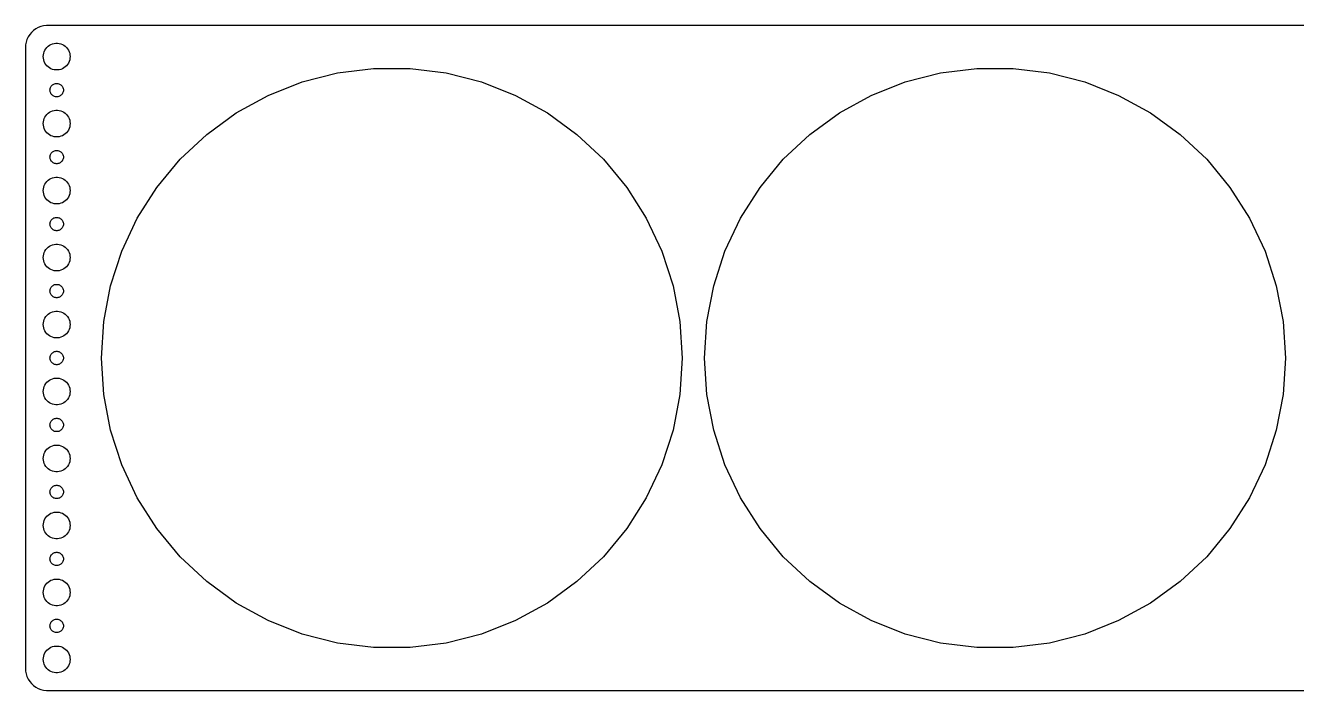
# Model space of a CAD drawing. Header units: metres. Extents: x -352 to 352, y -74 to 74.
# Drawn here: x -352 to -67.5, y -74.5 to 74.5 of the extents above; entities that cross this region are included whole.
import ezdxf

# ---------------------------------------------------------------- set-up
doc = ezdxf.new("R2010")
doc.units = ezdxf.units.M

msp = doc.modelspace()

# ---------------------------------------------------------------- linework, layer by layer
for p, q in [((-349.129, 74.0241), (-349.679, 73.7216)), ((-348.545, 74.2553), (-349.129, 74.0241)), ((-347.937, 74.4114), (-348.545, 74.2553)), ((-347.314, 74.4901), (-347.937, 74.4114)), ((347.314, 74.4901), (-347.314, 74.4901)), ((-351.649, 71.3406), (-351.843, 70.7434)), ((-351.382, 71.9088), (-351.649, 71.3406)), ((-351.045, 72.4389), (-351.382, 71.9088)), ((-350.645, 72.9227), (-351.045, 72.4389)), ((-350.187, 73.3526), (-350.645, 72.9227)), ((-349.679, 73.7216), (-350.187, 73.3526)), ((-351.961, 70.1267), (-352, 69.5)), ((-352, 69.5), (-352, -69.5)), ((-351.843, 70.7434), (-351.961, 70.1267)), ((-347.906, 68.2461), (-347.789, 68.6044)), ((-347.789, 68.6044), (-347.629, 68.9453)), ((-347.629, 68.9453), (-347.427, 69.2634)), ((-347.427, 69.2634), (-347.187, 69.5536)), ((-347.187, 69.5536), (-346.912, 69.8115)), ((-346.912, 69.8115), (-346.607, 70.033)), ((-346.607, 70.033), (-346.277, 70.2145)), ((-346.277, 70.2145), (-345.927, 70.3532)), ((-345.927, 70.3532), (-345.562, 70.4469)), ((-345.562, 70.4469), (-345.188, 70.4941)), ((-345.188, 70.4941), (-344.812, 70.4941)), ((-344.812, 70.4941), (-344.438, 70.4469)), ((-344.438, 70.4469), (-344.073, 70.3532)), ((-344.073, 70.3532), (-343.723, 70.2145)), ((-343.723, 70.2145), (-343.393, 70.033)), ((-343.393, 70.033), (-343.088, 69.8115)), ((-343.088, 69.8115), (-342.813, 69.5536)), ((-342.813, 69.5536), (-342.573, 69.2634)), ((-342.573, 69.2634), (-342.371, 68.9453)), ((-342.371, 68.9453), (-342.211, 68.6044)), ((-342.211, 68.6044), (-342.094, 68.2461)), ((-348, 67.5), (-347.976, 67.876)), ((-347.976, 67.124), (-348, 67.5)), ((-347.976, 67.876), (-347.906, 68.2461)), ((-347.906, 66.7539), (-347.976, 67.124)), ((-347.789, 66.3956), (-347.906, 66.7539)), ((-347.629, 66.0547), (-347.789, 66.3956)), ((-347.427, 65.7366), (-347.629, 66.0547)), ((-347.187, 65.4464), (-347.427, 65.7366)), ((-346.912, 65.1885), (-347.187, 65.4464)), ((-342.813, 65.4464), (-343.088, 65.1885)), ((-342.573, 65.7366), (-342.813, 65.4464)), ((-342.371, 66.0547), (-342.573, 65.7366)), ((-342.211, 66.3956), (-342.371, 66.0547)), ((-342.094, 66.7539), (-342.211, 66.3956)), ((-342.094, 68.2461), (-342.024, 67.876)), ((-342.024, 67.124), (-342.094, 66.7539)), ((-342.024, 67.876), (-342, 67.5)), ((-342, 67.5), (-342.024, 67.124)), ((-346.607, 64.967), (-346.912, 65.1885)), ((-346.277, 64.7855), (-346.607, 64.967)), ((-345.927, 64.6468), (-346.277, 64.7855)), ((-345.562, 64.5531), (-345.927, 64.6468)), ((-345.188, 64.5059), (-345.562, 64.5531)), ((-344.812, 64.5059), (-345.188, 64.5059)), ((-344.438, 64.5531), (-344.812, 64.5059)), ((-344.073, 64.6468), (-344.438, 64.5531)), ((-343.723, 64.7855), (-344.073, 64.6468)), ((-343.393, 64.967), (-343.723, 64.7855)), ((-343.088, 65.1885), (-343.393, 64.967)), ((-290.086, 61.8187), (-282.18, 63.8487)), ((-282.18, 63.8487), (-274.081, 64.8717)), ((-274.081, 64.8717), (-265.919, 64.8717)), ((-265.919, 64.8717), (-257.82, 63.8487)), ((-257.82, 63.8487), (-249.914, 61.8187)), ((-155.086, 61.8187), (-147.18, 63.8487)), ((-147.18, 63.8487), (-139.081, 64.8717)), ((-139.081, 64.8717), (-130.919, 64.8717)), ((-130.919, 64.8717), (-122.82, 63.8487)), ((-122.82, 63.8487), (-114.914, 61.8187)), ((-346.5, 60), (-346.488, 60.188)), ((-346.488, 59.812), (-346.5, 60)), ((-346.488, 60.188), (-346.453, 60.373)), ((-346.453, 59.627), (-346.488, 59.812)), ((-346.453, 60.373), (-346.395, 60.5522)), ((-346.395, 60.5522), (-346.314, 60.7226)), ((-346.314, 60.7226), (-346.214, 60.8817)), ((-346.214, 60.8817), (-346.093, 61.0268)), ((-346.093, 61.0268), (-345.956, 61.1558)), ((-345.956, 61.1558), (-345.804, 61.2665)), ((-345.804, 61.2665), (-345.639, 61.3572)), ((-345.639, 61.3572), (-345.464, 61.4266)), ((-345.464, 61.4266), (-345.281, 61.4734)), ((-345.281, 61.4734), (-345.094, 61.497)), ((-345.094, 61.497), (-344.906, 61.497)), ((-344.906, 61.497), (-344.719, 61.4734)), ((-344.719, 61.4734), (-344.536, 61.4266)), ((-344.536, 61.4266), (-344.361, 61.3572)), ((-344.361, 61.3572), (-344.196, 61.2665)), ((-344.196, 61.2665), (-344.044, 61.1558)), ((-344.044, 61.1558), (-343.907, 61.0268)), ((-343.907, 61.0268), (-343.786, 60.8817)), ((-343.786, 60.8817), (-343.686, 60.7226)), ((-343.686, 60.7226), (-343.605, 60.5522)), ((-343.605, 60.5522), (-343.547, 60.373)), ((-343.547, 60.373), (-343.512, 60.188)), ((-343.512, 59.812), (-343.547, 59.627)), ((-343.512, 60.188), (-343.5, 60)), ((-343.5, 60), (-343.512, 59.812)), ((-297.676, 58.8138), (-290.086, 61.8187)), ((-249.914, 61.8187), (-242.324, 58.8138)), ((-162.676, 58.8138), (-155.086, 61.8187)), ((-114.914, 61.8187), (-107.324, 58.8138)), ((-346.395, 59.4478), (-346.453, 59.627)), ((-346.314, 59.2774), (-346.395, 59.4478)), ((-346.214, 59.1183), (-346.314, 59.2774)), ((-346.093, 58.9732), (-346.214, 59.1183)), ((-345.956, 58.8442), (-346.093, 58.9732)), ((-345.804, 58.7335), (-345.956, 58.8442)), ((-345.639, 58.6428), (-345.804, 58.7335)), ((-345.464, 58.5734), (-345.639, 58.6428)), ((-345.281, 58.5266), (-345.464, 58.5734)), ((-345.094, 58.503), (-345.281, 58.5266)), ((-344.906, 58.503), (-345.094, 58.503)), ((-344.719, 58.5266), (-344.906, 58.503)), ((-344.536, 58.5734), (-344.719, 58.5266)), ((-344.361, 58.6428), (-344.536, 58.5734)), ((-344.196, 58.7335), (-344.361, 58.6428)), ((-344.044, 58.8442), (-344.196, 58.7335)), ((-343.907, 58.9732), (-344.044, 58.8442)), ((-343.786, 59.1183), (-343.907, 58.9732)), ((-343.686, 59.2774), (-343.786, 59.1183)), ((-343.605, 59.4478), (-343.686, 59.2774)), ((-343.547, 59.627), (-343.605, 59.4478)), ((-304.829, 54.8813), (-297.676, 58.8138)), ((-242.324, 58.8138), (-235.171, 54.8813)), ((-169.829, 54.8813), (-162.676, 58.8138)), ((-107.324, 58.8138), (-100.171, 54.8813)), ((-347.629, 53.9453), (-347.427, 54.2634)), ((-347.427, 54.2634), (-347.187, 54.5536)), ((-347.187, 54.5536), (-346.912, 54.8115)), ((-346.912, 54.8115), (-346.607, 55.033)), ((-346.607, 55.033), (-346.277, 55.2145)), ((-346.277, 55.2145), (-345.927, 55.3532)), ((-345.927, 55.3532), (-345.562, 55.4469)), ((-345.562, 55.4469), (-345.188, 55.4941)), ((-345.188, 55.4941), (-344.812, 55.4941)), ((-344.812, 55.4941), (-344.438, 55.4469)), ((-344.438, 55.4469), (-344.073, 55.3532)), ((-344.073, 55.3532), (-343.723, 55.2145)), ((-343.723, 55.2145), (-343.393, 55.033)), ((-343.393, 55.033), (-343.088, 54.8115)), ((-343.088, 54.8115), (-342.813, 54.5536)), ((-342.813, 54.5536), (-342.573, 54.2634)), ((-342.573, 54.2634), (-342.371, 53.9453)), ((-311.433, 50.0834), (-304.829, 54.8813)), ((-235.171, 54.8813), (-228.567, 50.0834)), ((-176.433, 50.0834), (-169.829, 54.8813)), ((-100.171, 54.8813), (-93.5674, 50.0834)), ((-348, 52.5), (-347.976, 52.876)), ((-347.976, 52.124), (-348, 52.5)), ((-347.976, 52.876), (-347.906, 53.2461)), ((-347.906, 51.7539), (-347.976, 52.124)), ((-347.906, 53.2461), (-347.789, 53.6044)), ((-347.789, 51.3956), (-347.906, 51.7539)), ((-347.789, 53.6044), (-347.629, 53.9453)), ((-347.629, 51.0547), (-347.789, 51.3956)), ((-342.371, 53.9453), (-342.211, 53.6044)), ((-342.211, 51.3956), (-342.371, 51.0547)), ((-342.211, 53.6044), (-342.094, 53.2461)), ((-342.094, 51.7539), (-342.211, 51.3956)), ((-342.094, 53.2461), (-342.024, 52.876)), ((-342.024, 52.124), (-342.094, 51.7539)), ((-342.024, 52.876), (-342, 52.5)), ((-342, 52.5), (-342.024, 52.124)), ((-347.427, 50.7366), (-347.629, 51.0547)), ((-347.187, 50.4464), (-347.427, 50.7366)), ((-346.912, 50.1885), (-347.187, 50.4464)), ((-346.607, 49.967), (-346.912, 50.1885)), ((-346.277, 49.7855), (-346.607, 49.967)), ((-345.927, 49.6468), (-346.277, 49.7855)), ((-345.562, 49.5531), (-345.927, 49.6468)), ((-345.188, 49.5059), (-345.562, 49.5531)), ((-344.812, 49.5059), (-345.188, 49.5059)), ((-344.438, 49.5531), (-344.812, 49.5059)), ((-344.073, 49.6468), (-344.438, 49.5531)), ((-343.723, 49.7855), (-344.073, 49.6468)), ((-343.393, 49.967), (-343.723, 49.7855)), ((-343.088, 50.1885), (-343.393, 49.967)), ((-342.813, 50.4464), (-343.088, 50.1885)), ((-342.573, 50.7366), (-342.813, 50.4464)), ((-342.371, 51.0547), (-342.573, 50.7366)), ((-317.383, 44.4956), (-311.433, 50.0834)), ((-228.567, 50.0834), (-222.617, 44.4956)), ((-182.383, 44.4956), (-176.433, 50.0834)), ((-93.5674, 50.0834), (-87.617, 44.4956)), ((-346.453, 45.373), (-346.395, 45.5522)), ((-346.395, 45.5522), (-346.314, 45.7226)), ((-346.314, 45.7226), (-346.214, 45.8817)), ((-346.214, 45.8817), (-346.093, 46.0268)), ((-346.093, 46.0268), (-345.956, 46.1558)), ((-345.956, 46.1558), (-345.804, 46.2665)), ((-345.804, 46.2665), (-345.639, 46.3572)), ((-345.639, 46.3572), (-345.464, 46.4266)), ((-345.464, 46.4266), (-345.281, 46.4734)), ((-345.281, 46.4734), (-345.094, 46.497)), ((-345.094, 46.497), (-344.906, 46.497)), ((-344.906, 46.497), (-344.719, 46.4734)), ((-344.719, 46.4734), (-344.536, 46.4266)), ((-344.536, 46.4266), (-344.361, 46.3572)), ((-344.361, 46.3572), (-344.196, 46.2665)), ((-344.196, 46.2665), (-344.044, 46.1558)), ((-344.044, 46.1558), (-343.907, 46.0268)), ((-343.907, 46.0268), (-343.786, 45.8817)), ((-343.786, 45.8817), (-343.686, 45.7226)), ((-343.686, 45.7226), (-343.605, 45.5522)), ((-343.605, 45.5522), (-343.547, 45.373)), ((-346.5, 45), (-346.488, 45.188)), ((-346.488, 44.812), (-346.5, 45)), ((-346.488, 45.188), (-346.453, 45.373)), ((-346.453, 44.627), (-346.488, 44.812)), ((-346.395, 44.4478), (-346.453, 44.627)), ((-346.314, 44.2774), (-346.395, 44.4478)), ((-346.214, 44.1183), (-346.314, 44.2774)), ((-346.093, 43.9732), (-346.214, 44.1183)), ((-345.956, 43.8442), (-346.093, 43.9732)), ((-345.804, 43.7335), (-345.956, 43.8442)), ((-345.639, 43.6428), (-345.804, 43.7335)), ((-345.464, 43.5734), (-345.639, 43.6428)), ((-345.281, 43.5266), (-345.464, 43.5734)), ((-345.094, 43.503), (-345.281, 43.5266)), ((-344.906, 43.503), (-345.094, 43.503)), ((-344.719, 43.5266), (-344.906, 43.503)), ((-344.536, 43.5734), (-344.719, 43.5266)), ((-344.361, 43.6428), (-344.536, 43.5734)), ((-344.196, 43.7335), (-344.361, 43.6428)), ((-344.044, 43.8442), (-344.196, 43.7335)), ((-343.907, 43.9732), (-344.044, 43.8442)), ((-343.786, 44.1183), (-343.907, 43.9732)), ((-343.686, 44.2774), (-343.786, 44.1183)), ((-343.605, 44.4478), (-343.686, 44.2774)), ((-343.547, 44.627), (-343.605, 44.4478)), ((-343.547, 45.373), (-343.512, 45.188)), ((-343.512, 44.812), (-343.547, 44.627)), ((-343.512, 45.188), (-343.5, 45)), ((-343.5, 45), (-343.512, 44.812)), ((-322.586, 38.206), (-317.383, 44.4956)), ((-222.617, 44.4956), (-217.414, 38.206)), ((-187.586, 38.206), (-182.383, 44.4956)), ((-87.617, 44.4956), (-82.4139, 38.206)), ((-346.912, 39.8115), (-346.607, 40.033)), ((-346.607, 40.033), (-346.277, 40.2145)), ((-346.277, 40.2145), (-345.927, 40.3532)), ((-345.927, 40.3532), (-345.562, 40.4469)), ((-345.562, 40.4469), (-345.188, 40.4941)), ((-345.188, 40.4941), (-344.812, 40.4941)), ((-344.812, 40.4941), (-344.438, 40.4469)), ((-344.438, 40.4469), (-344.073, 40.3532)), ((-344.073, 40.3532), (-343.723, 40.2145)), ((-343.723, 40.2145), (-343.393, 40.033)), ((-343.393, 40.033), (-343.088, 39.8115)), ((-348, 37.5), (-347.976, 37.876)), ((-347.976, 37.124), (-348, 37.5)), ((-347.976, 37.876), (-347.906, 38.2461)), ((-347.906, 36.7539), (-347.976, 37.124)), ((-347.906, 38.2461), (-347.789, 38.6044)), ((-347.789, 38.6044), (-347.629, 38.9453)), ((-347.629, 38.9453), (-347.427, 39.2634)), ((-347.427, 39.2634), (-347.187, 39.5536)), ((-347.187, 39.5536), (-346.912, 39.8115)), ((-343.088, 39.8115), (-342.813, 39.5536)), ((-342.813, 39.5536), (-342.573, 39.2634)), ((-342.573, 39.2634), (-342.371, 38.9453)), ((-342.371, 38.9453), (-342.211, 38.6044)), ((-342.211, 38.6044), (-342.094, 38.2461)), ((-342.094, 38.2461), (-342.024, 37.876)), ((-342.024, 37.124), (-342.094, 36.7539)), ((-342.024, 37.876), (-342, 37.5)), ((-342, 37.5), (-342.024, 37.124)), ((-326.96, 31.314), (-322.586, 38.206)), ((-217.414, 38.206), (-213.04, 31.314)), ((-191.96, 31.314), (-187.586, 38.206)), ((-82.4139, 38.206), (-78.0401, 31.314)), ((-347.789, 36.3956), (-347.906, 36.7539)), ((-347.629, 36.0547), (-347.789, 36.3956)), ((-347.427, 35.7366), (-347.629, 36.0547)), ((-347.187, 35.4464), (-347.427, 35.7366)), ((-346.912, 35.1885), (-347.187, 35.4464)), ((-346.607, 34.967), (-346.912, 35.1885)), ((-346.277, 34.7855), (-346.607, 34.967)), ((-345.927, 34.6468), (-346.277, 34.7855)), ((-345.562, 34.5531), (-345.927, 34.6468)), ((-345.188, 34.5059), (-345.562, 34.5531)), ((-344.812, 34.5059), (-345.188, 34.5059)), ((-344.438, 34.5531), (-344.812, 34.5059)), ((-344.073, 34.6468), (-344.438, 34.5531)), ((-343.723, 34.7855), (-344.073, 34.6468)), ((-343.393, 34.967), (-343.723, 34.7855)), ((-343.088, 35.1885), (-343.393, 34.967)), ((-342.813, 35.4464), (-343.088, 35.1885)), ((-342.573, 35.7366), (-342.813, 35.4464)), ((-342.371, 36.0547), (-342.573, 35.7366)), ((-342.211, 36.3956), (-342.371, 36.0547)), ((-342.094, 36.7539), (-342.211, 36.3956)), ((-345.804, 31.2665), (-345.639, 31.3572)), ((-345.639, 31.3572), (-345.464, 31.4266)), ((-345.464, 31.4266), (-345.281, 31.4734)), ((-345.281, 31.4734), (-345.094, 31.497)), ((-345.094, 31.497), (-344.906, 31.497)), ((-344.906, 31.497), (-344.719, 31.4734)), ((-344.719, 31.4734), (-344.536, 31.4266)), ((-344.536, 31.4266), (-344.361, 31.3572)), ((-344.361, 31.3572), (-344.196, 31.2665)), ((-330.435, 23.9281), (-326.96, 31.314)), ((-213.04, 31.314), (-209.565, 23.9281)), ((-195.435, 23.9281), (-191.96, 31.314)), ((-78.0401, 31.314), (-74.5645, 23.9281)), ((-346.5, 30), (-346.488, 30.188)), ((-346.488, 29.812), (-346.5, 30)), ((-346.488, 30.188), (-346.453, 30.373)), ((-346.453, 29.627), (-346.488, 29.812)), ((-346.453, 30.373), (-346.395, 30.5522)), ((-346.395, 29.4478), (-346.453, 29.627)), ((-346.395, 30.5522), (-346.314, 30.7226)), ((-346.314, 29.2774), (-346.395, 29.4478)), ((-346.314, 30.7226), (-346.214, 30.8817)), ((-346.214, 29.1183), (-346.314, 29.2774)), ((-346.214, 30.8817), (-346.093, 31.0268)), ((-346.093, 28.9732), (-346.214, 29.1183)), ((-346.093, 31.0268), (-345.956, 31.1558)), ((-345.956, 28.8442), (-346.093, 28.9732)), ((-345.956, 31.1558), (-345.804, 31.2665)), ((-345.804, 28.7335), (-345.956, 28.8442)), ((-345.639, 28.6427), (-345.804, 28.7335)), ((-345.464, 28.5734), (-345.639, 28.6427)), ((-345.281, 28.5266), (-345.464, 28.5734)), ((-345.094, 28.503), (-345.281, 28.5266)), ((-344.906, 28.503), (-345.094, 28.503)), ((-344.719, 28.5266), (-344.906, 28.503)), ((-344.536, 28.5734), (-344.719, 28.5266)), ((-344.361, 28.6427), (-344.536, 28.5734)), ((-344.196, 28.7335), (-344.361, 28.6427)), ((-344.196, 31.2665), (-344.044, 31.1558)), ((-344.044, 28.8442), (-344.196, 28.7335)), ((-344.044, 31.1558), (-343.907, 31.0268)), ((-343.907, 28.9732), (-344.044, 28.8442)), ((-343.907, 31.0268), (-343.786, 30.8817)), ((-343.786, 29.1183), (-343.907, 28.9732)), ((-343.786, 30.8817), (-343.686, 30.7226)), ((-343.686, 29.2774), (-343.786, 29.1183)), ((-343.686, 30.7226), (-343.605, 30.5522)), ((-343.605, 29.4478), (-343.686, 29.2774)), ((-343.605, 30.5522), (-343.547, 30.373)), ((-343.547, 29.627), (-343.605, 29.4478)), ((-343.547, 30.373), (-343.512, 30.188)), ((-343.512, 29.812), (-343.547, 29.627)), ((-343.512, 30.188), (-343.5, 30)), ((-343.5, 30), (-343.512, 29.812)), ((-348, 22.5), (-347.976, 22.876)), ((-347.976, 22.876), (-347.906, 23.2461)), ((-347.906, 23.2461), (-347.789, 23.6044)), ((-347.789, 23.6044), (-347.629, 23.9453)), ((-347.629, 23.9453), (-347.427, 24.2634)), ((-347.427, 24.2634), (-347.187, 24.5536)), ((-347.187, 24.5536), (-346.912, 24.8115)), ((-346.912, 24.8115), (-346.607, 25.033)), ((-346.607, 25.033), (-346.277, 25.2145)), ((-346.277, 25.2145), (-345.927, 25.3532)), ((-345.927, 25.3532), (-345.562, 25.4469)), ((-345.562, 25.4469), (-345.188, 25.4941)), ((-345.188, 25.4941), (-344.812, 25.4941)), ((-344.812, 25.4941), (-344.438, 25.4469)), ((-344.438, 25.4469), (-344.073, 25.3532)), ((-344.073, 25.3532), (-343.723, 25.2145)), ((-343.723, 25.2145), (-343.393, 25.033)), ((-343.393, 25.033), (-343.088, 24.8115)), ((-343.088, 24.8115), (-342.813, 24.5536)), ((-342.813, 24.5536), (-342.573, 24.2634)), ((-342.573, 24.2634), (-342.371, 23.9453)), ((-342.371, 23.9453), (-342.211, 23.6044)), ((-342.211, 23.6044), (-342.094, 23.2461)), ((-342.094, 23.2461), (-342.024, 22.876)), ((-342.024, 22.876), (-342, 22.5)), ((-332.958, 16.1648), (-330.435, 23.9281)), ((-209.565, 23.9281), (-207.042, 16.1648)), ((-197.958, 16.1648), (-195.435, 23.9281)), ((-74.5645, 23.9281), (-72.0421, 16.1648)), ((-347.976, 22.124), (-348, 22.5)), ((-347.906, 21.7539), (-347.976, 22.124)), ((-347.789, 21.3956), (-347.906, 21.7539)), ((-347.629, 21.0547), (-347.789, 21.3956)), ((-347.427, 20.7366), (-347.629, 21.0547)), ((-347.187, 20.4464), (-347.427, 20.7366)), ((-346.912, 20.1884), (-347.187, 20.4464)), ((-346.607, 19.967), (-346.912, 20.1884)), ((-346.277, 19.7855), (-346.607, 19.967)), ((-343.393, 19.967), (-343.723, 19.7855)), ((-343.088, 20.1884), (-343.393, 19.967)), ((-342.813, 20.4464), (-343.088, 20.1884)), ((-342.573, 20.7366), (-342.813, 20.4464)), ((-342.371, 21.0547), (-342.573, 20.7366)), ((-342.211, 21.3956), (-342.371, 21.0547)), ((-342.094, 21.7539), (-342.211, 21.3956)), ((-342.024, 22.124), (-342.094, 21.7539)), ((-342, 22.5), (-342.024, 22.124)), ((-345.927, 19.6468), (-346.277, 19.7855)), ((-345.562, 19.5531), (-345.927, 19.6468)), ((-345.188, 19.5059), (-345.562, 19.5531)), ((-344.812, 19.5059), (-345.188, 19.5059)), ((-344.438, 19.5531), (-344.812, 19.5059)), ((-344.073, 19.6468), (-344.438, 19.5531)), ((-343.723, 19.7855), (-344.073, 19.6468)), ((-346.5, 15), (-346.488, 15.188)), ((-346.488, 14.812), (-346.5, 15)), ((-346.488, 15.188), (-346.453, 15.373)), ((-346.453, 14.627), (-346.488, 14.812)), ((-346.453, 15.373), (-346.395, 15.5522)), ((-346.395, 14.4478), (-346.453, 14.627)), ((-346.395, 15.5522), (-346.314, 15.7226)), ((-346.314, 14.2774), (-346.395, 14.4478)), ((-346.314, 15.7226), (-346.214, 15.8817)), ((-346.214, 14.1183), (-346.314, 14.2774)), ((-346.214, 15.8817), (-346.093, 16.0268)), ((-346.093, 16.0268), (-345.956, 16.1558)), ((-345.956, 16.1558), (-345.804, 16.2665)), ((-345.804, 16.2665), (-345.639, 16.3572)), ((-345.639, 16.3572), (-345.464, 16.4266)), ((-345.464, 16.4266), (-345.281, 16.4734)), ((-345.281, 16.4734), (-345.094, 16.497)), ((-345.094, 16.497), (-344.906, 16.497)), ((-344.906, 16.497), (-344.719, 16.4734)), ((-344.719, 16.4734), (-344.536, 16.4266)), ((-344.536, 16.4266), (-344.361, 16.3572)), ((-344.361, 16.3572), (-344.196, 16.2665)), ((-344.196, 16.2665), (-344.044, 16.1558)), ((-344.044, 16.1558), (-343.907, 16.0268)), ((-343.907, 16.0268), (-343.786, 15.8817)), ((-343.786, 15.8817), (-343.686, 15.7226)), ((-343.686, 14.2774), (-343.786, 14.1183)), ((-343.686, 15.7226), (-343.605, 15.5522)), ((-343.605, 14.4478), (-343.686, 14.2774)), ((-343.605, 15.5522), (-343.547, 15.373)), ((-343.547, 14.627), (-343.605, 14.4478)), ((-343.547, 15.373), (-343.512, 15.188)), ((-343.512, 14.812), (-343.547, 14.627)), ((-343.512, 15.188), (-343.5, 15)), ((-343.5, 15), (-343.512, 14.812)), ((-334.487, 8.14665), (-332.958, 16.1648)), ((-207.042, 16.1648), (-205.513, 8.14665)), ((-199.487, 8.14665), (-197.958, 16.1648)), ((-72.0421, 16.1648), (-70.5125, 8.14665)), ((-346.093, 13.9732), (-346.214, 14.1183)), ((-345.956, 13.8442), (-346.093, 13.9732)), ((-345.804, 13.7335), (-345.956, 13.8442)), ((-345.639, 13.6427), (-345.804, 13.7335)), ((-345.464, 13.5734), (-345.639, 13.6427)), ((-345.281, 13.5266), (-345.464, 13.5734)), ((-345.094, 13.5029), (-345.281, 13.5266)), ((-344.906, 13.5029), (-345.094, 13.5029)), ((-344.719, 13.5266), (-344.906, 13.5029)), ((-344.536, 13.5734), (-344.719, 13.5266)), ((-344.361, 13.6427), (-344.536, 13.5734)), ((-344.196, 13.7335), (-344.361, 13.6427)), ((-344.044, 13.8442), (-344.196, 13.7335)), ((-343.907, 13.9732), (-344.044, 13.8442)), ((-343.786, 14.1183), (-343.907, 13.9732)), ((-347.906, 8.24606), (-347.789, 8.60437)), ((-347.789, 8.60437), (-347.629, 8.94525)), ((-347.629, 8.94525), (-347.427, 9.26335)), ((-347.427, 9.26335), (-347.187, 9.55363)), ((-347.187, 9.55363), (-346.912, 9.81154)), ((-346.912, 9.81154), (-346.607, 10.033)), ((-346.607, 10.033), (-346.277, 10.2145)), ((-346.277, 10.2145), (-345.927, 10.3532)), ((-345.927, 10.3532), (-345.562, 10.4469)), ((-345.562, 10.4469), (-345.188, 10.4941)), ((-345.188, 10.4941), (-344.812, 10.4941)), ((-344.812, 10.4941), (-344.438, 10.4469)), ((-344.438, 10.4469), (-344.073, 10.3532)), ((-344.073, 10.3532), (-343.723, 10.2145)), ((-343.723, 10.2145), (-343.393, 10.033)), ((-343.393, 10.033), (-343.088, 9.81154)), ((-343.088, 9.81154), (-342.813, 9.55363)), ((-342.813, 9.55363), (-342.573, 9.26335)), ((-342.573, 9.26335), (-342.371, 8.94525)), ((-342.371, 8.94525), (-342.211, 8.60437)), ((-342.211, 8.60437), (-342.094, 8.24606)), ((-348, 7.5), (-347.976, 7.87599)), ((-347.976, 7.12399), (-348, 7.5)), ((-347.976, 7.87599), (-347.906, 8.24606)), ((-347.906, 6.75392), (-347.976, 7.12399)), ((-347.789, 6.39561), (-347.906, 6.75392)), ((-347.629, 6.05473), (-347.789, 6.39561)), ((-347.427, 5.73663), (-347.629, 6.05473)), ((-347.187, 5.44635), (-347.427, 5.73663)), ((-342.573, 5.73663), (-342.813, 5.44635)), ((-342.371, 6.05473), (-342.573, 5.73663)), ((-342.211, 6.39561), (-342.371, 6.05473)), ((-342.094, 6.75392), (-342.211, 6.39561)), ((-342.094, 8.24606), (-342.024, 7.87599)), ((-342.024, 7.12399), (-342.094, 6.75392)), ((-342.024, 7.87599), (-342, 7.5)), ((-342, 7.5), (-342.024, 7.12399)), ((-335, 0), (-334.487, 8.14665)), ((-205.513, 8.14665), (-205, 0)), ((-200, 0), (-199.487, 8.14665)), ((-70.5125, 8.14665), (-70, 0)), ((-346.912, 5.18845), (-347.187, 5.44635)), ((-346.607, 4.96701), (-346.912, 5.18845)), ((-346.277, 4.78551), (-346.607, 4.96701)), ((-345.927, 4.64682), (-346.277, 4.78551)), ((-345.562, 4.55313), (-345.927, 4.64682)), ((-345.188, 4.50591), (-345.562, 4.55313)), ((-344.812, 4.50591), (-345.188, 4.50591)), ((-344.438, 4.55313), (-344.812, 4.50591)), ((-344.073, 4.64682), (-344.438, 4.55313)), ((-343.723, 4.78551), (-344.073, 4.64682)), ((-343.393, 4.96701), (-343.723, 4.78551)), ((-343.088, 5.18845), (-343.393, 4.96701)), ((-342.813, 5.44635), (-343.088, 5.18845)), ((-346.5, 0), (-346.488, 0.18799)), ((-346.488, -0.18799), (-346.5, 0)), ((-346.488, 0.18799), (-346.453, 0.37303)), ((-346.453, 0.37303), (-346.395, 0.55219)), ((-346.395, 0.55219), (-346.314, 0.72263)), ((-346.314, 0.72263), (-346.214, 0.88167)), ((-346.214, 0.88167), (-346.093, 1.02681)), ((-346.093, 1.02681), (-345.956, 1.15576)), ((-345.956, 1.15576), (-345.804, 1.26648)), ((-345.804, 1.26648), (-345.639, 1.35724)), ((-345.639, 1.35724), (-345.464, 1.42657)), ((-345.464, 1.42657), (-345.281, 1.47342)), ((-345.281, 1.47342), (-345.094, 1.49704)), ((-345.094, 1.49704), (-344.906, 1.49704)), ((-344.906, 1.49704), (-344.719, 1.47342)), ((-344.719, 1.47342), (-344.536, 1.42657)), ((-344.536, 1.42657), (-344.361, 1.35724)), ((-344.361, 1.35724), (-344.196, 1.26648)), ((-344.196, 1.26648), (-344.044, 1.15576)), ((-344.044, 1.15576), (-343.907, 1.02681)), ((-343.907, 1.02681), (-343.786, 0.88167)), ((-343.786, 0.88167), (-343.686, 0.72263)), ((-343.686, 0.72263), (-343.605, 0.55219)), ((-343.605, 0.55219), (-343.547, 0.37303)), ((-343.547, 0.37303), (-343.512, 0.18799)), ((-343.512, 0.18799), (-343.5, 0)), ((-343.5, 0), (-343.512, -0.18799)), ((-334.487, -8.14665), (-335, 0)), ((-205, 0), (-205.513, -8.14665)), ((-199.487, -8.14665), (-200, 0)), ((-70, 0), (-70.5125, -8.14665)), ((-346.453, -0.37303), (-346.488, -0.18799)), ((-346.395, -0.55219), (-346.453, -0.37303)), ((-346.314, -0.72263), (-346.395, -0.55219)), ((-346.214, -0.88167), (-346.314, -0.72263)), ((-346.093, -1.02681), (-346.214, -0.88167)), ((-345.956, -1.15576), (-346.093, -1.02681)), ((-345.804, -1.26648), (-345.956, -1.15576)), ((-345.639, -1.35724), (-345.804, -1.26648)), ((-345.464, -1.42657), (-345.639, -1.35724)), ((-345.281, -1.47342), (-345.464, -1.42657)), ((-345.094, -1.49704), (-345.281, -1.47342)), ((-344.906, -1.49704), (-345.094, -1.49704)), ((-344.719, -1.47342), (-344.906, -1.49704)), ((-344.536, -1.42657), (-344.719, -1.47342)), ((-344.361, -1.35724), (-344.536, -1.42657)), ((-344.196, -1.26648), (-344.361, -1.35724)), ((-344.044, -1.15576), (-344.196, -1.26648)), ((-343.907, -1.02681), (-344.044, -1.15576)), ((-343.786, -0.88167), (-343.907, -1.02681)), ((-343.686, -0.72263), (-343.786, -0.88167)), ((-343.605, -0.55219), (-343.686, -0.72263)), ((-343.547, -0.37303), (-343.605, -0.55219)), ((-343.512, -0.18799), (-343.547, -0.37303)), ((-347.427, -5.73663), (-347.187, -5.44635)), ((-347.187, -5.44635), (-346.912, -5.18845)), ((-346.912, -5.18845), (-346.607, -4.96701)), ((-346.607, -4.96701), (-346.277, -4.78551)), ((-346.277, -4.78551), (-345.927, -4.64682)), ((-345.927, -4.64682), (-345.562, -4.55313)), ((-345.562, -4.55313), (-345.188, -4.50591)), ((-345.188, -4.50591), (-344.812, -4.50591)), ((-344.812, -4.50591), (-344.438, -4.55313)), ((-344.438, -4.55313), (-344.073, -4.64682)), ((-344.073, -4.64682), (-343.723, -4.78551)), ((-343.723, -4.78551), (-343.393, -4.96701)), ((-343.393, -4.96701), (-343.088, -5.18845)), ((-343.088, -5.18845), (-342.813, -5.44635)), ((-342.813, -5.44635), (-342.573, -5.73663)), ((-348, -7.5), (-347.976, -7.12399)), ((-347.976, -7.87599), (-348, -7.5)), ((-347.976, -7.12399), (-347.906, -6.75392)), ((-347.906, -8.24606), (-347.976, -7.87599)), ((-347.906, -6.75392), (-347.789, -6.39561)), ((-347.789, -8.60437), (-347.906, -8.24606)), ((-347.789, -6.39561), (-347.629, -6.05473)), ((-347.629, -6.05473), (-347.427, -5.73663)), ((-342.573, -5.73663), (-342.371, -6.05473)), ((-342.371, -6.05473), (-342.211, -6.39561)), ((-342.211, -6.39561), (-342.094, -6.75392)), ((-342.094, -8.24606), (-342.211, -8.60437)), ((-342.094, -6.75392), (-342.024, -7.12399)), ((-342.024, -7.87599), (-342.094, -8.24606)), ((-342.024, -7.12399), (-342, -7.5)), ((-342, -7.5), (-342.024, -7.87599)), ((-332.958, -16.1648), (-334.487, -8.14665)), ((-205.513, -8.14665), (-207.042, -16.1648)), ((-197.958, -16.1648), (-199.487, -8.14665)), ((-70.5125, -8.14665), (-72.0421, -16.1648)), ((-347.629, -8.94525), (-347.789, -8.60437)), ((-347.427, -9.26335), (-347.629, -8.94525)), ((-347.187, -9.55363), (-347.427, -9.26335)), ((-346.912, -9.81154), (-347.187, -9.55363)), ((-346.607, -10.033), (-346.912, -9.81154)), ((-346.277, -10.2145), (-346.607, -10.033)), ((-345.927, -10.3532), (-346.277, -10.2145)), ((-345.562, -10.4469), (-345.927, -10.3532)), ((-345.188, -10.4941), (-345.562, -10.4469)), ((-344.812, -10.4941), (-345.188, -10.4941)), ((-344.438, -10.4469), (-344.812, -10.4941)), ((-344.073, -10.3532), (-344.438, -10.4469)), ((-343.723, -10.2145), (-344.073, -10.3532)), ((-343.393, -10.033), (-343.723, -10.2145)), ((-343.088, -9.81154), (-343.393, -10.033)), ((-342.813, -9.55363), (-343.088, -9.81154)), ((-342.573, -9.26335), (-342.813, -9.55363)), ((-342.371, -8.94525), (-342.573, -9.26335)), ((-342.211, -8.60437), (-342.371, -8.94525)), ((-346.314, -14.2774), (-346.214, -14.1183)), ((-346.214, -14.1183), (-346.093, -13.9732)), ((-346.093, -13.9732), (-345.956, -13.8442)), ((-345.956, -13.8442), (-345.804, -13.7335)), ((-345.804, -13.7335), (-345.639, -13.6427)), ((-345.639, -13.6427), (-345.464, -13.5734)), ((-345.464, -13.5734), (-345.281, -13.5266)), ((-345.281, -13.5266), (-345.094, -13.5029)), ((-345.094, -13.5029), (-344.906, -13.5029)), ((-344.906, -13.5029), (-344.719, -13.5266)), ((-344.719, -13.5266), (-344.536, -13.5734)), ((-344.536, -13.5734), (-344.361, -13.6427)), ((-344.361, -13.6427), (-344.196, -13.7335)), ((-344.196, -13.7335), (-344.044, -13.8442)), ((-344.044, -13.8442), (-343.907, -13.9732)), ((-343.907, -13.9732), (-343.786, -14.1183)), ((-343.786, -14.1183), (-343.686, -14.2774)), ((-346.5, -15), (-346.488, -14.812)), ((-346.488, -15.188), (-346.5, -15)), ((-346.488, -14.812), (-346.453, -14.627)), ((-346.453, -15.373), (-346.488, -15.188)), ((-346.453, -14.627), (-346.395, -14.4478)), ((-346.395, -15.5522), (-346.453, -15.373)), ((-346.395, -14.4478), (-346.314, -14.2774)), ((-346.314, -15.7226), (-346.395, -15.5522)), ((-346.214, -15.8817), (-346.314, -15.7226)), ((-346.093, -16.0268), (-346.214, -15.8817)), ((-345.956, -16.1558), (-346.093, -16.0268)), ((-345.804, -16.2665), (-345.956, -16.1558)), ((-345.639, -16.3572), (-345.804, -16.2665)), ((-345.464, -16.4266), (-345.639, -16.3572)), ((-345.281, -16.4734), (-345.464, -16.4266)), ((-345.094, -16.497), (-345.281, -16.4734)), ((-344.906, -16.497), (-345.094, -16.497)), ((-344.719, -16.4734), (-344.906, -16.497)), ((-344.536, -16.4266), (-344.719, -16.4734)), ((-344.361, -16.3572), (-344.536, -16.4266)), ((-344.196, -16.2665), (-344.361, -16.3572)), ((-344.044, -16.1558), (-344.196, -16.2665)), ((-343.907, -16.0268), (-344.044, -16.1558)), ((-343.786, -15.8817), (-343.907, -16.0268)), ((-343.686, -15.7226), (-343.786, -15.8817)), ((-343.686, -14.2774), (-343.605, -14.4478)), ((-343.605, -15.5522), (-343.686, -15.7226)), ((-343.605, -14.4478), (-343.547, -14.627)), ((-343.547, -15.373), (-343.605, -15.5522)), ((-343.547, -14.627), (-343.512, -14.812)), ((-343.512, -15.188), (-343.547, -15.373)), ((-343.512, -14.812), (-343.5, -15)), ((-343.5, -15), (-343.512, -15.188)), ((-330.435, -23.9281), (-332.958, -16.1648)), ((-207.042, -16.1648), (-209.565, -23.9281)), ((-195.435, -23.9281), (-197.958, -16.1648)), ((-72.0421, -16.1648), (-74.5645, -23.9281)), ((-346.607, -19.967), (-346.277, -19.7855)), ((-346.277, -19.7855), (-345.927, -19.6468)), ((-345.927, -19.6468), (-345.562, -19.5531)), ((-345.562, -19.5531), (-345.188, -19.5059)), ((-345.188, -19.5059), (-344.812, -19.5059)), ((-344.812, -19.5059), (-344.438, -19.5531)), ((-344.438, -19.5531), (-344.073, -19.6468)), ((-344.073, -19.6468), (-343.723, -19.7855)), ((-343.723, -19.7855), (-343.393, -19.967)), ((-348, -22.5), (-347.976, -22.124)), ((-347.976, -22.876), (-348, -22.5)), ((-347.976, -22.124), (-347.906, -21.7539)), ((-347.906, -21.7539), (-347.789, -21.3956)), ((-347.789, -21.3956), (-347.629, -21.0547)), ((-347.629, -21.0547), (-347.427, -20.7366)), ((-347.427, -20.7366), (-347.187, -20.4464)), ((-347.187, -20.4464), (-346.912, -20.1884)), ((-346.912, -20.1884), (-346.607, -19.967)), ((-343.393, -19.967), (-343.088, -20.1884)), ((-343.088, -20.1884), (-342.813, -20.4464)), ((-342.813, -20.4464), (-342.573, -20.7366)), ((-342.573, -20.7366), (-342.371, -21.0547)), ((-342.371, -21.0547), (-342.211, -21.3956)), ((-342.211, -21.3956), (-342.094, -21.7539)), ((-342.094, -21.7539), (-342.024, -22.124)), ((-342.024, -22.124), (-342, -22.5)), ((-342, -22.5), (-342.024, -22.876)), ((-347.906, -23.2461), (-347.976, -22.876)), ((-347.789, -23.6044), (-347.906, -23.2461)), ((-347.629, -23.9453), (-347.789, -23.6044)), ((-347.427, -24.2634), (-347.629, -23.9453)), ((-347.187, -24.5536), (-347.427, -24.2634)), ((-346.912, -24.8115), (-347.187, -24.5536)), ((-346.607, -25.033), (-346.912, -24.8115)), ((-346.277, -25.2145), (-346.607, -25.033)), ((-345.927, -25.3532), (-346.277, -25.2145)), ((-345.562, -25.4469), (-345.927, -25.3532)), ((-345.188, -25.4941), (-345.562, -25.4469)), ((-344.812, -25.4941), (-345.188, -25.4941)), ((-344.438, -25.4469), (-344.812, -25.4941)), ((-344.073, -25.3532), (-344.438, -25.4469)), ((-343.723, -25.2145), (-344.073, -25.3532)), ((-343.393, -25.033), (-343.723, -25.2145)), ((-343.088, -24.8115), (-343.393, -25.033)), ((-342.813, -24.5536), (-343.088, -24.8115)), ((-342.573, -24.2634), (-342.813, -24.5536)), ((-342.371, -23.9453), (-342.573, -24.2634)), ((-342.211, -23.6044), (-342.371, -23.9453)), ((-342.094, -23.2461), (-342.211, -23.6044)), ((-342.024, -22.876), (-342.094, -23.2461)), ((-326.96, -31.314), (-330.435, -23.9281)), ((-209.565, -23.9281), (-213.04, -31.314)), ((-191.96, -31.314), (-195.435, -23.9281)), ((-74.5645, -23.9281), (-78.0401, -31.314)), ((-346.5, -30), (-346.488, -29.812)), ((-346.488, -30.188), (-346.5, -30)), ((-346.488, -29.812), (-346.453, -29.627)), ((-346.453, -30.373), (-346.488, -30.188)), ((-346.453, -29.627), (-346.395, -29.4478)), ((-346.395, -30.5522), (-346.453, -30.373)), ((-346.395, -29.4478), (-346.314, -29.2774)), ((-346.314, -30.7226), (-346.395, -30.5522)), ((-346.314, -29.2774), (-346.214, -29.1183)), ((-346.214, -30.8817), (-346.314, -30.7226)), ((-346.214, -29.1183), (-346.093, -28.9732)), ((-346.093, -31.0268), (-346.214, -30.8817)), ((-346.093, -28.9732), (-345.956, -28.8442)), ((-345.956, -31.1558), (-346.093, -31.0268)), ((-345.956, -28.8442), (-345.804, -28.7335)), ((-345.804, -31.2665), (-345.956, -31.1558)), ((-345.804, -28.7335), (-345.639, -28.6427)), ((-345.639, -31.3572), (-345.804, -31.2665)), ((-345.639, -28.6427), (-345.464, -28.5734)), ((-345.464, -28.5734), (-345.281, -28.5266)), ((-345.281, -28.5266), (-345.094, -28.503)), ((-345.094, -28.503), (-344.906, -28.503)), ((-344.906, -28.503), (-344.719, -28.5266)), ((-344.719, -28.5266), (-344.536, -28.5734)), ((-344.536, -28.5734), (-344.361, -28.6427)), ((-344.361, -28.6427), (-344.196, -28.7335)), ((-344.196, -31.2665), (-344.361, -31.3572)), ((-344.196, -28.7335), (-344.044, -28.8442)), ((-344.044, -31.1558), (-344.196, -31.2665)), ((-344.044, -28.8442), (-343.907, -28.9732)), ((-343.907, -31.0268), (-344.044, -31.1558)), ((-343.907, -28.9732), (-343.786, -29.1183)), ((-343.786, -30.8817), (-343.907, -31.0268)), ((-343.786, -29.1183), (-343.686, -29.2774)), ((-343.686, -30.7226), (-343.786, -30.8817)), ((-343.686, -29.2774), (-343.605, -29.4478)), ((-343.605, -30.5522), (-343.686, -30.7226)), ((-343.605, -29.4478), (-343.547, -29.627)), ((-343.547, -30.373), (-343.605, -30.5522)), ((-343.547, -29.627), (-343.512, -29.812)), ((-343.512, -30.188), (-343.547, -30.373)), ((-343.512, -29.812), (-343.5, -30)), ((-343.5, -30), (-343.512, -30.188)), ((-345.464, -31.4266), (-345.639, -31.3572)), ((-345.281, -31.4734), (-345.464, -31.4266)), ((-345.094, -31.497), (-345.281, -31.4734)), ((-344.906, -31.497), (-345.094, -31.497)), ((-344.719, -31.4734), (-344.906, -31.497)), ((-344.536, -31.4266), (-344.719, -31.4734)), ((-344.361, -31.3572), (-344.536, -31.4266)), ((-322.586, -38.206), (-326.96, -31.314)), ((-213.04, -31.314), (-217.414, -38.206)), ((-187.586, -38.206), (-191.96, -31.314)), ((-78.0401, -31.314), (-82.4139, -38.206)), ((-347.976, -37.124), (-347.906, -36.7539)), ((-347.906, -36.7539), (-347.789, -36.3956)), ((-347.789, -36.3956), (-347.629, -36.0547)), ((-347.629, -36.0547), (-347.427, -35.7366)), ((-347.427, -35.7366), (-347.187, -35.4464)), ((-347.187, -35.4464), (-346.912, -35.1885)), ((-346.912, -35.1885), (-346.607, -34.967)), ((-346.607, -34.967), (-346.277, -34.7855)), ((-346.277, -34.7855), (-345.927, -34.6468)), ((-345.927, -34.6468), (-345.562, -34.5531)), ((-345.562, -34.5531), (-345.188, -34.5059)), ((-345.188, -34.5059), (-344.812, -34.5059)), ((-344.812, -34.5059), (-344.438, -34.5531)), ((-344.438, -34.5531), (-344.073, -34.6468)), ((-344.073, -34.6468), (-343.723, -34.7855)), ((-343.723, -34.7855), (-343.393, -34.967)), ((-343.393, -34.967), (-343.088, -35.1885)), ((-343.088, -35.1885), (-342.813, -35.4464)), ((-342.813, -35.4464), (-342.573, -35.7366)), ((-342.573, -35.7366), (-342.371, -36.0547)), ((-342.371, -36.0547), (-342.211, -36.3956)), ((-342.211, -36.3956), (-342.094, -36.7539)), ((-342.094, -36.7539), (-342.024, -37.124)), ((-348, -37.5), (-347.976, -37.124)), ((-347.976, -37.876), (-348, -37.5)), ((-347.906, -38.2461), (-347.976, -37.876)), ((-347.789, -38.6044), (-347.906, -38.2461)), ((-347.629, -38.9453), (-347.789, -38.6044)), ((-347.427, -39.2634), (-347.629, -38.9453)), ((-347.187, -39.5536), (-347.427, -39.2634)), ((-346.912, -39.8115), (-347.187, -39.5536)), ((-346.607, -40.033), (-346.912, -39.8115)), ((-343.088, -39.8115), (-343.393, -40.033)), ((-342.813, -39.5536), (-343.088, -39.8115)), ((-342.573, -39.2634), (-342.813, -39.5536)), ((-342.371, -38.9453), (-342.573, -39.2634)), ((-342.211, -38.6044), (-342.371, -38.9453)), ((-342.094, -38.2461), (-342.211, -38.6044)), ((-342.024, -37.876), (-342.094, -38.2461)), ((-342.024, -37.124), (-342, -37.5)), ((-342, -37.5), (-342.024, -37.876)), ((-317.383, -44.4956), (-322.586, -38.206)), ((-217.414, -38.206), (-222.617, -44.4956)), ((-182.383, -44.4956), (-187.586, -38.206)), ((-82.4139, -38.206), (-87.617, -44.4956)), ((-346.277, -40.2145), (-346.607, -40.033)), ((-345.927, -40.3532), (-346.277, -40.2145)), ((-345.562, -40.4469), (-345.927, -40.3532)), ((-345.188, -40.4941), (-345.562, -40.4469)), ((-344.812, -40.4941), (-345.188, -40.4941)), ((-344.438, -40.4469), (-344.812, -40.4941)), ((-344.073, -40.3532), (-344.438, -40.4469)), ((-343.723, -40.2145), (-344.073, -40.3532)), ((-343.393, -40.033), (-343.723, -40.2145)), ((-346.5, -45), (-346.488, -44.812)), ((-346.488, -45.188), (-346.5, -45)), ((-346.488, -44.812), (-346.453, -44.627)), ((-346.453, -45.373), (-346.488, -45.188)), ((-346.453, -44.627), (-346.395, -44.4478)), ((-346.395, -45.5522), (-346.453, -45.373)), ((-346.395, -44.4478), (-346.314, -44.2774)), ((-346.314, -44.2774), (-346.214, -44.1183)), ((-346.214, -44.1183), (-346.093, -43.9732)), ((-346.093, -43.9732), (-345.956, -43.8442)), ((-345.956, -43.8442), (-345.804, -43.7335)), ((-345.804, -43.7335), (-345.639, -43.6428)), ((-345.639, -43.6428), (-345.464, -43.5734)), ((-345.464, -43.5734), (-345.281, -43.5266)), ((-345.281, -43.5266), (-345.094, -43.503)), ((-345.094, -43.503), (-344.906, -43.503)), ((-344.906, -43.503), (-344.719, -43.5266)), ((-344.719, -43.5266), (-344.536, -43.5734)), ((-344.536, -43.5734), (-344.361, -43.6428)), ((-344.361, -43.6428), (-344.196, -43.7335)), ((-344.196, -43.7335), (-344.044, -43.8442)), ((-344.044, -43.8442), (-343.907, -43.9732)), ((-343.907, -43.9732), (-343.786, -44.1183)), ((-343.786, -44.1183), (-343.686, -44.2774)), ((-343.686, -44.2774), (-343.605, -44.4478)), ((-343.605, -44.4478), (-343.547, -44.627)), ((-343.547, -45.373), (-343.605, -45.5522)), ((-343.547, -44.627), (-343.512, -44.812)), ((-343.512, -45.188), (-343.547, -45.373)), ((-343.512, -44.812), (-343.5, -45)), ((-343.5, -45), (-343.512, -45.188)), ((-311.433, -50.0834), (-317.383, -44.4956)), ((-222.617, -44.4956), (-228.567, -50.0834)), ((-176.433, -50.0834), (-182.383, -44.4956)), ((-87.617, -44.4956), (-93.5674, -50.0834)), ((-346.314, -45.7226), (-346.395, -45.5522)), ((-346.214, -45.8817), (-346.314, -45.7226)), ((-346.093, -46.0268), (-346.214, -45.8817)), ((-345.956, -46.1558), (-346.093, -46.0268)), ((-345.804, -46.2665), (-345.956, -46.1558)), ((-345.639, -46.3572), (-345.804, -46.2665)), ((-345.464, -46.4266), (-345.639, -46.3572)), ((-345.281, -46.4734), (-345.464, -46.4266)), ((-345.094, -46.497), (-345.281, -46.4734)), ((-344.906, -46.497), (-345.094, -46.497)), ((-344.719, -46.4734), (-344.906, -46.497)), ((-344.536, -46.4266), (-344.719, -46.4734)), ((-344.361, -46.3572), (-344.536, -46.4266)), ((-344.196, -46.2665), (-344.361, -46.3572)), ((-344.044, -46.1558), (-344.196, -46.2665)), ((-343.907, -46.0268), (-344.044, -46.1558)), ((-343.786, -45.8817), (-343.907, -46.0268)), ((-343.686, -45.7226), (-343.786, -45.8817)), ((-343.605, -45.5522), (-343.686, -45.7226)), ((-347.789, -51.3956), (-347.629, -51.0547)), ((-347.629, -51.0547), (-347.427, -50.7366)), ((-347.427, -50.7366), (-347.187, -50.4464)), ((-347.187, -50.4464), (-346.912, -50.1885)), ((-346.912, -50.1885), (-346.607, -49.967)), ((-346.607, -49.967), (-346.277, -49.7855)), ((-346.277, -49.7855), (-345.927, -49.6468)), ((-345.927, -49.6468), (-345.562, -49.5531)), ((-345.562, -49.5531), (-345.188, -49.5059)), ((-345.188, -49.5059), (-344.812, -49.5059)), ((-344.812, -49.5059), (-344.438, -49.5531)), ((-344.438, -49.5531), (-344.073, -49.6468)), ((-344.073, -49.6468), (-343.723, -49.7855)), ((-343.723, -49.7855), (-343.393, -49.967)), ((-343.393, -49.967), (-343.088, -50.1885)), ((-343.088, -50.1885), (-342.813, -50.4464)), ((-342.813, -50.4464), (-342.573, -50.7366)), ((-342.573, -50.7366), (-342.371, -51.0547)), ((-342.371, -51.0547), (-342.211, -51.3956)), ((-304.829, -54.8813), (-311.433, -50.0834)), ((-228.567, -50.0834), (-235.171, -54.8813)), ((-169.829, -54.8813), (-176.433, -50.0834)), ((-93.5674, -50.0834), (-100.171, -54.8813)), ((-348, -52.5), (-347.976, -52.124)), ((-347.976, -52.876), (-348, -52.5)), ((-347.976, -52.124), (-347.906, -51.7539)), ((-347.906, -53.2461), (-347.976, -52.876)), ((-347.906, -51.7539), (-347.789, -51.3956)), ((-347.789, -53.6044), (-347.906, -53.2461)), ((-347.629, -53.9453), (-347.789, -53.6044)), ((-347.427, -54.2634), (-347.629, -53.9453)), ((-342.371, -53.9453), (-342.573, -54.2634)), ((-342.211, -53.6044), (-342.371, -53.9453)), ((-342.211, -51.3956), (-342.094, -51.7539)), ((-342.094, -53.2461), (-342.211, -53.6044)), ((-342.094, -51.7539), (-342.024, -52.124)), ((-342.024, -52.876), (-342.094, -53.2461)), ((-342.024, -52.124), (-342, -52.5)), ((-342, -52.5), (-342.024, -52.876)), ((-347.187, -54.5536), (-347.427, -54.2634)), ((-346.912, -54.8115), (-347.187, -54.5536)), ((-346.607, -55.033), (-346.912, -54.8115)), ((-346.277, -55.2145), (-346.607, -55.033)), ((-345.927, -55.3532), (-346.277, -55.2145)), ((-345.562, -55.4469), (-345.927, -55.3532)), ((-345.188, -55.4941), (-345.562, -55.4469)), ((-344.812, -55.4941), (-345.188, -55.4941)), ((-344.438, -55.4469), (-344.812, -55.4941)), ((-344.073, -55.3532), (-344.438, -55.4469)), ((-343.723, -55.2145), (-344.073, -55.3532)), ((-343.393, -55.033), (-343.723, -55.2145)), ((-343.088, -54.8115), (-343.393, -55.033)), ((-342.813, -54.5536), (-343.088, -54.8115)), ((-342.573, -54.2634), (-342.813, -54.5536)), ((-297.676, -58.8138), (-304.829, -54.8813)), ((-235.171, -54.8813), (-242.324, -58.8138)), ((-162.676, -58.8138), (-169.829, -54.8813)), ((-100.171, -54.8813), (-107.324, -58.8138)), ((-346.488, -59.812), (-346.453, -59.627)), ((-346.453, -59.627), (-346.395, -59.4478)), ((-346.395, -59.4478), (-346.314, -59.2774)), ((-346.314, -59.2774), (-346.214, -59.1183)), ((-346.214, -59.1183), (-346.093, -58.9732)), ((-346.093, -58.9732), (-345.956, -58.8442)), ((-345.956, -58.8442), (-345.804, -58.7335)), ((-345.804, -58.7335), (-345.639, -58.6428)), ((-345.639, -58.6428), (-345.464, -58.5734)), ((-345.464, -58.5734), (-345.281, -58.5266)), ((-345.281, -58.5266), (-345.094, -58.503)), ((-345.094, -58.503), (-344.906, -58.503)), ((-344.906, -58.503), (-344.719, -58.5266)), ((-344.719, -58.5266), (-344.536, -58.5734)), ((-344.536, -58.5734), (-344.361, -58.6428)), ((-344.361, -58.6428), (-344.196, -58.7335)), ((-344.196, -58.7335), (-344.044, -58.8442)), ((-344.044, -58.8442), (-343.907, -58.9732)), ((-343.907, -58.9732), (-343.786, -59.1183)), ((-343.786, -59.1183), (-343.686, -59.2774)), ((-343.686, -59.2774), (-343.605, -59.4478)), ((-343.605, -59.4478), (-343.547, -59.627)), ((-343.547, -59.627), (-343.512, -59.812)), ((-290.086, -61.8187), (-297.676, -58.8138)), ((-242.324, -58.8138), (-249.914, -61.8187)), ((-155.086, -61.8187), (-162.676, -58.8138)), ((-107.324, -58.8138), (-114.914, -61.8187)), ((-346.5, -60), (-346.488, -59.812)), ((-346.488, -60.188), (-346.5, -60)), ((-346.453, -60.373), (-346.488, -60.188)), ((-346.395, -60.5522), (-346.453, -60.373)), ((-346.314, -60.7226), (-346.395, -60.5522)), ((-346.214, -60.8817), (-346.314, -60.7226)), ((-346.093, -61.0268), (-346.214, -60.8817)), ((-345.956, -61.1558), (-346.093, -61.0268)), ((-345.804, -61.2665), (-345.956, -61.1558)), ((-345.639, -61.3572), (-345.804, -61.2665)), ((-345.464, -61.4266), (-345.639, -61.3572)), ((-345.281, -61.4734), (-345.464, -61.4266)), ((-345.094, -61.497), (-345.281, -61.4734)), ((-344.906, -61.497), (-345.094, -61.497)), ((-344.719, -61.4734), (-344.906, -61.497)), ((-344.536, -61.4266), (-344.719, -61.4734)), ((-344.361, -61.3572), (-344.536, -61.4266)), ((-344.196, -61.2665), (-344.361, -61.3572)), ((-344.044, -61.1558), (-344.196, -61.2665)), ((-343.907, -61.0268), (-344.044, -61.1558)), ((-343.786, -60.8817), (-343.907, -61.0268)), ((-343.686, -60.7226), (-343.786, -60.8817)), ((-343.605, -60.5522), (-343.686, -60.7226)), ((-343.547, -60.373), (-343.605, -60.5522)), ((-343.512, -60.188), (-343.547, -60.373)), ((-343.512, -59.812), (-343.5, -60)), ((-343.5, -60), (-343.512, -60.188)), ((-282.18, -63.8487), (-290.086, -61.8187)), ((-249.914, -61.8187), (-257.82, -63.8487)), ((-147.18, -63.8487), (-155.086, -61.8187)), ((-114.914, -61.8187), (-122.82, -63.8487)), ((-347.187, -65.4464), (-346.912, -65.1885)), ((-346.912, -65.1885), (-346.607, -64.967)), ((-346.607, -64.967), (-346.277, -64.7855)), ((-346.277, -64.7855), (-345.927, -64.6468)), ((-345.927, -64.6468), (-345.562, -64.5531)), ((-345.562, -64.5531), (-345.188, -64.5059)), ((-345.188, -64.5059), (-344.812, -64.5059)), ((-344.812, -64.5059), (-344.438, -64.5531)), ((-344.438, -64.5531), (-344.073, -64.6468)), ((-344.073, -64.6468), (-343.723, -64.7855)), ((-343.723, -64.7855), (-343.393, -64.967)), ((-343.393, -64.967), (-343.088, -65.1885)), ((-343.088, -65.1885), (-342.813, -65.4464)), ((-274.081, -64.8717), (-282.18, -63.8487)), ((-265.919, -64.8717), (-274.081, -64.8717)), ((-257.82, -63.8487), (-265.919, -64.8717)), ((-139.081, -64.8717), (-147.18, -63.8487)), ((-130.919, -64.8717), (-139.081, -64.8717)), ((-122.82, -63.8487), (-130.919, -64.8717)), ((-348, -67.5), (-347.976, -67.124)), ((-347.976, -67.876), (-348, -67.5)), ((-347.976, -67.124), (-347.906, -66.7539)), ((-347.906, -68.2461), (-347.976, -67.876)), ((-347.906, -66.7539), (-347.789, -66.3956)), ((-347.789, -68.6044), (-347.906, -68.2461)), ((-347.789, -66.3956), (-347.629, -66.0547)), ((-347.629, -66.0547), (-347.427, -65.7366)), ((-347.427, -65.7366), (-347.187, -65.4464)), ((-342.813, -65.4464), (-342.573, -65.7366)), ((-342.573, -65.7366), (-342.371, -66.0547)), ((-342.371, -66.0547), (-342.211, -66.3956)), ((-342.211, -66.3956), (-342.094, -66.7539)), ((-342.094, -68.2461), (-342.211, -68.6044)), ((-342.094, -66.7539), (-342.024, -67.124)), ((-342.024, -67.876), (-342.094, -68.2461)), ((-342.024, -67.124), (-342, -67.5)), ((-342, -67.5), (-342.024, -67.876)), ((-352, -69.5), (-351.961, -70.1267)), ((-351.961, -70.1267), (-351.843, -70.7434)), ((-351.843, -70.7434), (-351.649, -71.3406)), ((-347.629, -68.9453), (-347.789, -68.6044)), ((-347.427, -69.2634), (-347.629, -68.9453)), ((-347.187, -69.5536), (-347.427, -69.2634)), ((-346.912, -69.8115), (-347.187, -69.5536)), ((-346.607, -70.033), (-346.912, -69.8115)), ((-346.277, -70.2145), (-346.607, -70.033)), ((-345.927, -70.3532), (-346.277, -70.2145)), ((-345.562, -70.4469), (-345.927, -70.3532)), ((-345.188, -70.4941), (-345.562, -70.4469)), ((-344.812, -70.4941), (-345.188, -70.4941)), ((-344.438, -70.4469), (-344.812, -70.4941)), ((-344.073, -70.3532), (-344.438, -70.4469)), ((-343.723, -70.2145), (-344.073, -70.3532)), ((-343.393, -70.033), (-343.723, -70.2145)), ((-343.088, -69.8115), (-343.393, -70.033)), ((-342.813, -69.5536), (-343.088, -69.8115)), ((-342.573, -69.2634), (-342.813, -69.5536)), ((-342.371, -68.9453), (-342.573, -69.2634)), ((-342.211, -68.6044), (-342.371, -68.9453)), ((-351.649, -71.3406), (-351.382, -71.9088)), ((-351.382, -71.9088), (-351.045, -72.4389)), ((-351.045, -72.4389), (-350.645, -72.9227)), ((-350.645, -72.9227), (-350.187, -73.3526)), ((-350.187, -73.3526), (-349.679, -73.7216)), ((-349.679, -73.7216), (-349.129, -74.0241)), ((-349.129, -74.0241), (-348.545, -74.2553)), ((-348.545, -74.2553), (-347.937, -74.4114)), ((-347.937, -74.4114), (-347.314, -74.4901)), ((-347.314, -74.4901), (347.314, -74.4901))]:
    msp.add_line(p, q)

doc.saveas('drawing.dxf')
